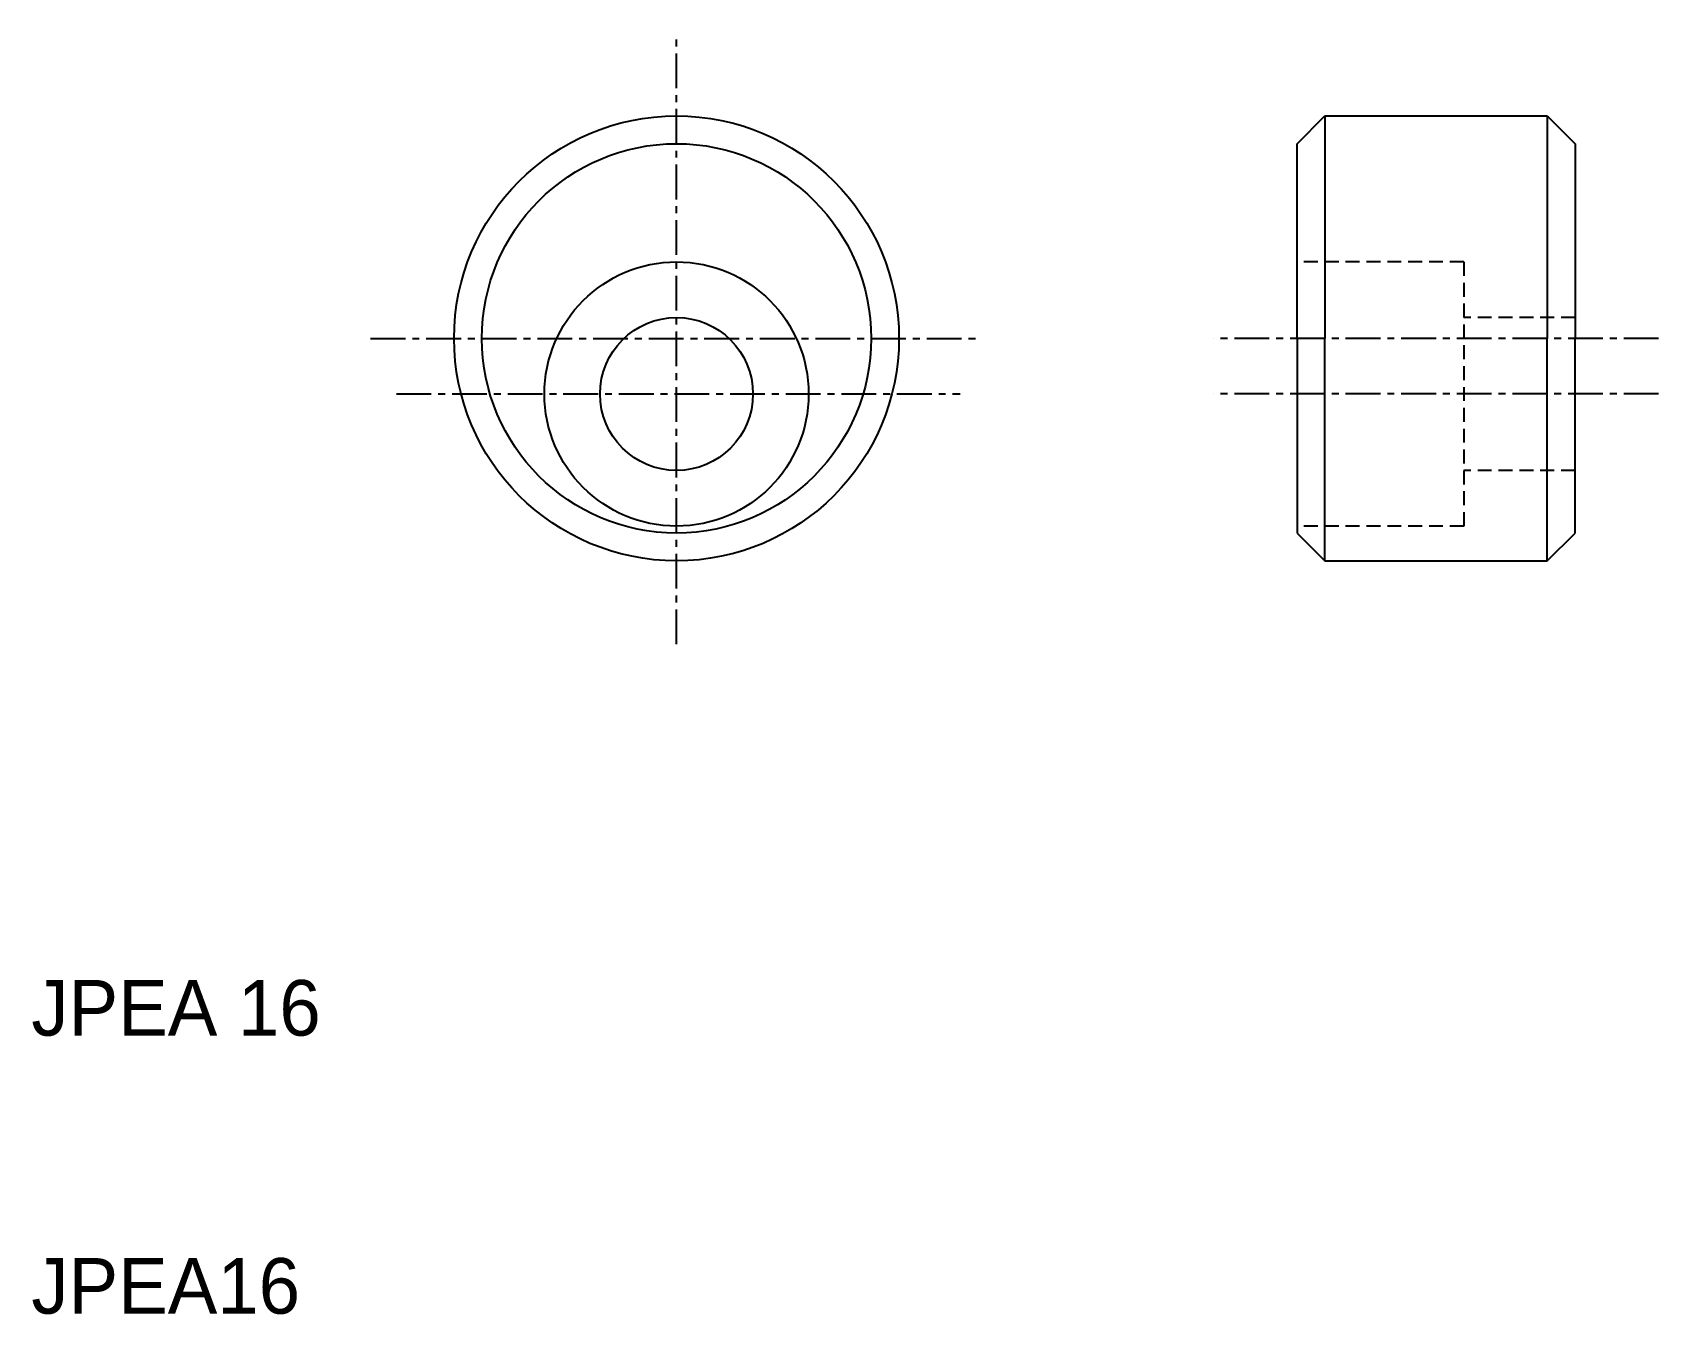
# Model space of a CAD drawing. Extents: x -183.6 to -125.2, y 54.4 to 100.5.
import ezdxf

# ---------------------------------------------------------------- set-up
doc = ezdxf.new("R2010")
doc.units = 0
doc.linetypes.add('CENTER', pattern=[2, 1.25, -0.25, 0.25, -0.25])
doc.linetypes.add('DASHED', pattern=[0.75, 0.5, -0.25])
doc.layers.get('0').update_dxf_attribs({"linetype": 'CONTINUOUS'})
doc.layers.add('CENTER', color=1, linetype='CENTER')

msp = doc.modelspace()

# ---------------------------------------------------------------- linework, layer by layer
at = {"color": 7, "linetype": 'CONTINUOUS'}
for p, q in [((-138.163, 96.49), (-137.163, 97.49)), ((-137.163, 97.49), (-137.163, 89.49)), ((-137.163, 97.49), (-129.163, 97.49)), ((-129.163, 97.49), (-129.163, 89.49)), ((-129.163, 97.49), (-128.163, 96.49)), ((-138.163, 89.49), (-138.163, 96.49)), ((-128.163, 96.49), (-128.163, 89.49)), ((-138.163, 89.49), (-138.163, 82.49)), ((-137.163, 81.49), (-137.163, 89.49)), ((-129.163, 81.49), (-129.163, 89.49)), ((-128.163, 82.49), (-128.163, 89.49)), ((-138.163, 82.49), (-137.163, 81.49)), ((-129.163, 81.49), (-128.163, 82.49)), ((-137.163, 81.49), (-129.163, 81.49))]:
    msp.add_line(p, q, dxfattribs=at)
at = {"color": 3, "linetype": 'DASHED'}
for p, q in [((-132.163, 92.24), (-138.163, 92.24)), ((-132.163, 92.24), (-132.163, 82.74)), ((-128.163, 90.24), (-132.163, 90.24)), ((-128.163, 84.74), (-132.163, 84.74)), ((-132.163, 82.74), (-138.163, 82.74))]:
    msp.add_line(p, q, dxfattribs=at)
at = {"color": 7, "linetype": 'CONTINUOUS'}
for centre, radius in [((-160.477, 89.49), 8), ((-160.477, 89.49), 7), ((-160.477, 87.49), 4.75), ((-160.477, 87.49), 2.75)]:
    msp.add_circle(centre, radius, dxfattribs=at)
at = {"layer": 'CENTER', "color": 1, "linetype": 'CENTER'}
for p, q in [((-160.477, 78.49), (-160.477, 100.49)), ((-171.477, 89.49), (-149.477, 89.49)), ((-125.163, 89.49), (-141.163, 89.49)), ((-170.549, 87.49), (-150.279, 87.49)), ((-125.163, 87.49), (-141.163, 87.49))]:
    msp.add_line(p, q, dxfattribs=at)

# ---------------------------------------------------------------- texts
at = {"color": 7, "linetype": 'CONTINUOUS'}
for s, p in [('JPEA 16', (-183.679, 64.415)), ('JPEA16', (-183.679, 54.415))]:
    msp.add_text(s, height=2, dxfattribs=at).set_placement(p)

doc.saveas('drawing.dxf')
